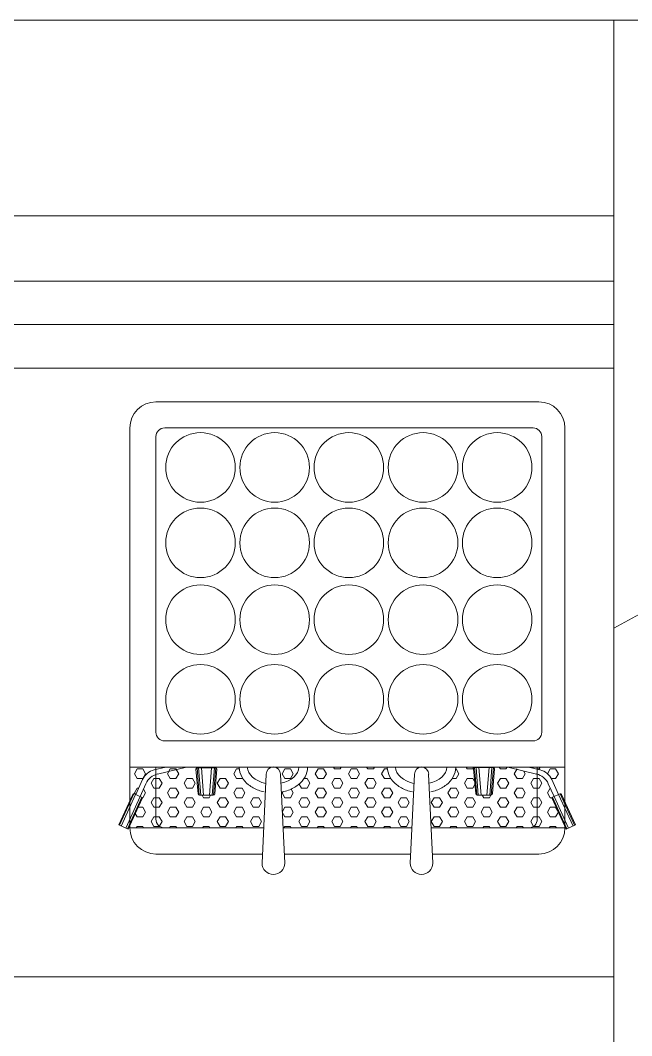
# Model space of a CAD drawing. Header units: millimetres. Extents: x 744843 to 745492, y 2520966 to 2521458.
# Drawn here: x 745381.577 to 745382.279, y 2521105.547 to 2521106.715 of the extents above; entities that cross this region are included whole.
import ezdxf

# ---------------------------------------------------------------- set-up
doc = ezdxf.new("R2010")
doc.units = ezdxf.units.MM
doc.linetypes.add('HIDDEN', pattern=[9.525, 6.35, -3.175])
for name, color, linetype, lineweight in [('A_Muebles_Cocina_2a.Etapa', 230, 'Continuous', 20), ('A_Muros', 30, 'Continuous', 20), ('A_Muros_Bajos', 31, 'Continuous', 20), ('A_Proyecciones', 192, 'HIDDEN', 20)]:
    doc.layers.add(name, color=color, linetype=linetype, lineweight=lineweight)
doc.linetypes.add('ZIGZAG', pattern='A,0.00254,-5.08,[131,ltypeshp.shx,S=5.08,R=0,X=-5.08,Y=0],-10.16,[131,ltypeshp.shx,S=5.08,R=180,X=5.08,Y=0],-5.08', length=20.32254)

# ---------------------------------------------------------------- blocks, each defined once
blk = doc.blocks.new('Cocina_Cafeteria')
at = {"layer": 'A_Muebles_Cocina_2a.Etapa', "color": 8}
for p, q in [((0, 0.8), (0, 0)), ((1.4284, 0.8), (0, 0.8)), ((1.4284, 0.75), (0, 0.75)), ((1.4284, 0.75), (0, 0.75)), ((1.4284, 0), (0, 0)), ((1.4284, 0), (0, 0))]:
    blk.add_line(p, q, dxfattribs=at)
at = {"layer": 'A_Muebles_Cocina_2a.Etapa'}
for p, q in [((0.086, 0.6611), (0.526, 0.6611)), ((0.086, 0.6611), (0.526, 0.6611)), ((0.056, 0.6311), (0.056, 0.1711)), ((0.056, 0.6311), (0.056, 0.1711)), ((0.0927, 0.6311), (0.516, 0.6311)), ((0.0927, 0.6311), (0.516, 0.6311)), ((0.556, 0.6311), (0.556, 0.1711)), ((0.556, 0.6311), (0.556, 0.1711)), ((0.0827, 0.6211), (0.0827, 0.2811)), ((0.0827, 0.6211), (0.0827, 0.2811)), ((0.526, 0.6211), (0.526, 0.2811)), ((0.526, 0.6211), (0.526, 0.2811)), ((0.0927, 0.2711), (0.516, 0.2711)), ((0.0927, 0.2711), (0.516, 0.2711)), ((0.056, 0.2411), (0.556, 0.2411)), ((0.056, 0.2411), (0.556, 0.2411)), ((0.0635, 0.2334), (0.0667, 0.2389)), ((0.0635, 0.2334), (0.0667, 0.2389)), ((0.0667, 0.2389), (0.073, 0.2389)), ((0.0667, 0.2389), (0.073, 0.2389)), ((0.0762, 0.2334), (0.073, 0.2389)), ((0.0762, 0.2334), (0.073, 0.2389)), ((0.0857, 0.2389), (0.0844, 0.2411)), ((0.0857, 0.2389), (0.0844, 0.2411)), ((0.0981, 0.2411), (0.0847, 0.2379)), ((0.0981, 0.2411), (0.0847, 0.2379)), ((0.0857, 0.2389), (0.0889, 0.2389)), ((0.0857, 0.2389), (0.0889, 0.2389)), ((0.0878, 0.2411), (0.0878, 0.1811)), ((0.0878, 0.2411), (0.0878, 0.1811)), ((0.1217, 0.2411), (0.0886, 0.2331)), ((0.1217, 0.2411), (0.0886, 0.2331)), ((0.0926, 0.2398), (0.0934, 0.2411)), ((0.0926, 0.2398), (0.0934, 0.2411)), ((0.1016, 0.2334), (0.1035, 0.2367)), ((0.1016, 0.2334), (0.1035, 0.2367)), ((0.1143, 0.2334), (0.1111, 0.2389)), ((0.1143, 0.2334), (0.1111, 0.2389)), ((0.1238, 0.2389), (0.1225, 0.2411)), ((0.1238, 0.2389), (0.1225, 0.2411)), ((0.1238, 0.2389), (0.1302, 0.2389)), ((0.1238, 0.2389), (0.1302, 0.2389)), ((0.1302, 0.2389), (0.1315, 0.2411)), ((0.1302, 0.2389), (0.1315, 0.2411)), ((0.1369, 0.2389), (0.1394, 0.2106)), ((0.1369, 0.2389), (0.1394, 0.2106)), ((0.1407, 0.209), (0.1382, 0.2405)), ((0.1407, 0.209), (0.1382, 0.2405)), ((0.1386, 0.2406), (0.1594, 0.2406)), ((0.1386, 0.2406), (0.1594, 0.2406)), ((0.1425, 0.2089), (0.14, 0.2406)), ((0.1425, 0.2089), (0.14, 0.2406)), ((0.1457, 0.2089), (0.1432, 0.2406)), ((0.1457, 0.2089), (0.1432, 0.2406)), ((0.1524, 0.2089), (0.1549, 0.2406)), ((0.1524, 0.2089), (0.1549, 0.2406)), ((0.1556, 0.2089), (0.1581, 0.2406)), ((0.1556, 0.2089), (0.1581, 0.2406)), ((0.1573, 0.2089), (0.1598, 0.2405)), ((0.1573, 0.2089), (0.1598, 0.2405)), ((0.1586, 0.2106), (0.1611, 0.2389)), ((0.1586, 0.2106), (0.1611, 0.2389)), ((0.1619, 0.2389), (0.1606, 0.2411)), ((0.1619, 0.2389), (0.1606, 0.2411)), ((0.1619, 0.2389), (0.1683, 0.2389)), ((0.1619, 0.2389), (0.1683, 0.2389)), ((0.1683, 0.2389), (0.1696, 0.2411)), ((0.1683, 0.2389), (0.1696, 0.2411)), ((0.1778, 0.2334), (0.181, 0.2389)), ((0.1778, 0.2334), (0.181, 0.2389)), ((0.181, 0.2389), (0.1816, 0.2389)), ((0.181, 0.2389), (0.1816, 0.2389)), ((0.2601, 0.2389), (0.2635, 0.2389)), ((0.2601, 0.2389), (0.2635, 0.2389)), ((0.2667, 0.2334), (0.2635, 0.2389)), ((0.2667, 0.2334), (0.2635, 0.2389)), ((0.2762, 0.2389), (0.2749, 0.2411)), ((0.2762, 0.2389), (0.2749, 0.2411)), ((0.2762, 0.2389), (0.2826, 0.2389)), ((0.2762, 0.2389), (0.2826, 0.2389)), ((0.2826, 0.2389), (0.2839, 0.2411)), ((0.2826, 0.2389), (0.2839, 0.2411)), ((0.2921, 0.2334), (0.2953, 0.2389)), ((0.2921, 0.2334), (0.2953, 0.2389)), ((0.2953, 0.2389), (0.3016, 0.2389)), ((0.2953, 0.2389), (0.3016, 0.2389)), ((0.3048, 0.2334), (0.3016, 0.2389)), ((0.3048, 0.2334), (0.3016, 0.2389)), ((0.3143, 0.2389), (0.313, 0.2411)), ((0.3143, 0.2389), (0.313, 0.2411)), ((0.3143, 0.2389), (0.3207, 0.2389)), ((0.3143, 0.2389), (0.3207, 0.2389)), ((0.3207, 0.2389), (0.322, 0.2411)), ((0.3207, 0.2389), (0.322, 0.2411)), ((0.3302, 0.2334), (0.3334, 0.2389)), ((0.3302, 0.2334), (0.3334, 0.2389)), ((0.3334, 0.2389), (0.3397, 0.2389)), ((0.3334, 0.2389), (0.3397, 0.2389)), ((0.3429, 0.2334), (0.3397, 0.2389)), ((0.3429, 0.2334), (0.3397, 0.2389)), ((0.3683, 0.2334), (0.3715, 0.2389)), ((0.3683, 0.2334), (0.3715, 0.2389)), ((0.3715, 0.2389), (0.3778, 0.2389)), ((0.3715, 0.2389), (0.3778, 0.2389)), ((0.381, 0.2334), (0.3778, 0.2389)), ((0.381, 0.2334), (0.3778, 0.2389)), ((0.4303, 0.2389), (0.4333, 0.2389)), ((0.4303, 0.2389), (0.4333, 0.2389)), ((0.4364, 0.2334), (0.4333, 0.2389)), ((0.4364, 0.2334), (0.4333, 0.2389)), ((0.4559, 0.2385), (0.4584, 0.2103)), ((0.4559, 0.2385), (0.4584, 0.2103)), ((0.4597, 0.2086), (0.4572, 0.2402)), ((0.4597, 0.2086), (0.4572, 0.2402)), ((0.4576, 0.2402), (0.4784, 0.2402)), ((0.4576, 0.2402), (0.4784, 0.2402)), ((0.4614, 0.2086), (0.4589, 0.2402)), ((0.4614, 0.2086), (0.4589, 0.2402)), ((0.4646, 0.2086), (0.4621, 0.2402)), ((0.4646, 0.2086), (0.4621, 0.2402)), ((0.4713, 0.2086), (0.4738, 0.2402)), ((0.4713, 0.2086), (0.4738, 0.2402)), ((0.4745, 0.2086), (0.477, 0.2402)), ((0.4745, 0.2086), (0.477, 0.2402)), ((0.4763, 0.2086), (0.4788, 0.2402)), ((0.4763, 0.2086), (0.4788, 0.2402)), ((0.4776, 0.2103), (0.4801, 0.2385)), ((0.4776, 0.2103), (0.4801, 0.2385)), ((0.4911, 0.2411), (0.5241, 0.2331)), ((0.4911, 0.2411), (0.5241, 0.2331)), ((0.4999, 0.2334), (0.5031, 0.2389)), ((0.4999, 0.2334), (0.5031, 0.2389)), ((0.5031, 0.2389), (0.5095, 0.2389)), ((0.5031, 0.2389), (0.5095, 0.2389)), ((0.5126, 0.2334), (0.5095, 0.2389)), ((0.5126, 0.2334), (0.5095, 0.2389)), ((0.5146, 0.2411), (0.5281, 0.2379)), ((0.5146, 0.2411), (0.5281, 0.2379)), ((0.526, 0.2411), (0.526, 0.1811)), ((0.526, 0.2411), (0.526, 0.1811)), ((0.538, 0.2334), (0.5412, 0.2389)), ((0.538, 0.2334), (0.5412, 0.2389)), ((0.5412, 0.2389), (0.5476, 0.2389)), ((0.5412, 0.2389), (0.5476, 0.2389)), ((0.5507, 0.2334), (0.5476, 0.2389)), ((0.5507, 0.2334), (0.5476, 0.2389)), ((0.0634, 0.2096), (0.0712, 0.2267)), ((0.0634, 0.2096), (0.0712, 0.2267)), ((0.0667, 0.2279), (0.0635, 0.2334)), ((0.0667, 0.2279), (0.0635, 0.2334)), ((0.0667, 0.2279), (0.0718, 0.2279)), ((0.0667, 0.2279), (0.0718, 0.2279)), ((0.0685, 0.2073), (0.0752, 0.222)), ((0.0685, 0.2073), (0.0752, 0.222)), ((0.0826, 0.2224), (0.0857, 0.2279)), ((0.0826, 0.2224), (0.0857, 0.2279)), ((0.0857, 0.2169), (0.0826, 0.2224)), ((0.0857, 0.2169), (0.0826, 0.2224)), ((0.0857, 0.2279), (0.0921, 0.2279)), ((0.0857, 0.2279), (0.0921, 0.2279)), ((0.0953, 0.2224), (0.0921, 0.2279)), ((0.0953, 0.2224), (0.0921, 0.2279)), ((0.0921, 0.2169), (0.0953, 0.2224)), ((0.0921, 0.2169), (0.0953, 0.2224)), ((0.1048, 0.2279), (0.1016, 0.2334)), ((0.1048, 0.2279), (0.1016, 0.2334)), ((0.1048, 0.2279), (0.1111, 0.2279)), ((0.1048, 0.2279), (0.1111, 0.2279)), ((0.1111, 0.2279), (0.1143, 0.2334)), ((0.1111, 0.2279), (0.1143, 0.2334)), ((0.1207, 0.2224), (0.1238, 0.2279)), ((0.1207, 0.2224), (0.1238, 0.2279)), ((0.1238, 0.2169), (0.1207, 0.2224)), ((0.1238, 0.2169), (0.1207, 0.2224)), ((0.1238, 0.2279), (0.1302, 0.2279)), ((0.1238, 0.2279), (0.1302, 0.2279)), ((0.1334, 0.2224), (0.1302, 0.2279)), ((0.1334, 0.2224), (0.1302, 0.2279)), ((0.1302, 0.2169), (0.1334, 0.2224)), ((0.1302, 0.2169), (0.1334, 0.2224)), ((0.1588, 0.2224), (0.1619, 0.2279)), ((0.1588, 0.2224), (0.1619, 0.2279)), ((0.1619, 0.2169), (0.1588, 0.2224)), ((0.1619, 0.2169), (0.1588, 0.2224)), ((0.1619, 0.2279), (0.1683, 0.2279)), ((0.1619, 0.2279), (0.1683, 0.2279)), ((0.1715, 0.2224), (0.1683, 0.2279)), ((0.1715, 0.2224), (0.1683, 0.2279)), ((0.1683, 0.2169), (0.1715, 0.2224)), ((0.1683, 0.2169), (0.1715, 0.2224)), ((0.181, 0.2279), (0.1778, 0.2334)), ((0.181, 0.2279), (0.1778, 0.2334)), ((0.181, 0.2279), (0.1857, 0.2279)), ((0.181, 0.2279), (0.1857, 0.2279)), ((0.2127, 0.233), (0.2079, 0.1307)), ((0.2127, 0.233), (0.2079, 0.1307)), ((0.229, 0.233), (0.2338, 0.1307)), ((0.229, 0.233), (0.2338, 0.1307)), ((0.2572, 0.2279), (0.2566, 0.2289)), ((0.2572, 0.2279), (0.2566, 0.2289)), ((0.2572, 0.2279), (0.2635, 0.2279)), ((0.2572, 0.2279), (0.2635, 0.2279)), ((0.2635, 0.2279), (0.2667, 0.2334)), ((0.2635, 0.2279), (0.2667, 0.2334)), ((0.2731, 0.2224), (0.2762, 0.2279)), ((0.2731, 0.2224), (0.2762, 0.2279)), ((0.2762, 0.2169), (0.2731, 0.2224)), ((0.2762, 0.2169), (0.2731, 0.2224)), ((0.2762, 0.2279), (0.2826, 0.2279)), ((0.2762, 0.2279), (0.2826, 0.2279)), ((0.2858, 0.2224), (0.2826, 0.2279)), ((0.2858, 0.2224), (0.2826, 0.2279)), ((0.2826, 0.2169), (0.2858, 0.2224)), ((0.2826, 0.2169), (0.2858, 0.2224)), ((0.2953, 0.2279), (0.2921, 0.2334)), ((0.2953, 0.2279), (0.2921, 0.2334)), ((0.2953, 0.2279), (0.3016, 0.2279)), ((0.2953, 0.2279), (0.3016, 0.2279)), ((0.3016, 0.2279), (0.3048, 0.2334)), ((0.3016, 0.2279), (0.3048, 0.2334)), ((0.3112, 0.2224), (0.3143, 0.2279)), ((0.3112, 0.2224), (0.3143, 0.2279)), ((0.3143, 0.2169), (0.3112, 0.2224)), ((0.3143, 0.2169), (0.3112, 0.2224)), ((0.3143, 0.2279), (0.3207, 0.2279)), ((0.3143, 0.2279), (0.3207, 0.2279)), ((0.3239, 0.2224), (0.3207, 0.2279)), ((0.3239, 0.2224), (0.3207, 0.2279)), ((0.3207, 0.2169), (0.3239, 0.2224)), ((0.3207, 0.2169), (0.3239, 0.2224)), ((0.3334, 0.2279), (0.3302, 0.2334)), ((0.3334, 0.2279), (0.3302, 0.2334)), ((0.3334, 0.2279), (0.3397, 0.2279)), ((0.3334, 0.2279), (0.3397, 0.2279)), ((0.3397, 0.2279), (0.3429, 0.2334)), ((0.3397, 0.2279), (0.3429, 0.2334)), ((0.3493, 0.2224), (0.3524, 0.2279)), ((0.3493, 0.2224), (0.3524, 0.2279)), ((0.3524, 0.2169), (0.3493, 0.2224)), ((0.3524, 0.2169), (0.3493, 0.2224)), ((0.3524, 0.2279), (0.3559, 0.2279)), ((0.3524, 0.2279), (0.3559, 0.2279)), ((0.3715, 0.2279), (0.3683, 0.2334)), ((0.3715, 0.2279), (0.3683, 0.2334)), ((0.3715, 0.2279), (0.3778, 0.2279)), ((0.3715, 0.2279), (0.3778, 0.2279)), ((0.3778, 0.2279), (0.381, 0.2334)), ((0.3778, 0.2279), (0.381, 0.2334)), ((0.3829, 0.233), (0.3781, 0.1307)), ((0.3829, 0.233), (0.3781, 0.1307)), ((0.3992, 0.233), (0.4041, 0.1307)), ((0.3992, 0.233), (0.4041, 0.1307)), ((0.4269, 0.2279), (0.4266, 0.2285)), ((0.4269, 0.2279), (0.4266, 0.2285)), ((0.4269, 0.2279), (0.4333, 0.2279)), ((0.4269, 0.2279), (0.4333, 0.2279)), ((0.4333, 0.2279), (0.4364, 0.2334)), ((0.4333, 0.2279), (0.4364, 0.2334)), ((0.4428, 0.2224), (0.446, 0.2279)), ((0.4428, 0.2224), (0.446, 0.2279)), ((0.446, 0.2169), (0.4428, 0.2224)), ((0.446, 0.2169), (0.4428, 0.2224)), ((0.446, 0.2279), (0.4523, 0.2279)), ((0.446, 0.2279), (0.4523, 0.2279)), ((0.4555, 0.2224), (0.4523, 0.2279)), ((0.4555, 0.2224), (0.4523, 0.2279)), ((0.4523, 0.2169), (0.4555, 0.2224)), ((0.4523, 0.2169), (0.4555, 0.2224)), ((0.4809, 0.2224), (0.4841, 0.2279)), ((0.4809, 0.2224), (0.4841, 0.2279)), ((0.4841, 0.2169), (0.4809, 0.2224)), ((0.4841, 0.2169), (0.4809, 0.2224)), ((0.4841, 0.2279), (0.4904, 0.2279)), ((0.4841, 0.2279), (0.4904, 0.2279)), ((0.4936, 0.2224), (0.4904, 0.2279)), ((0.4936, 0.2224), (0.4904, 0.2279)), ((0.4904, 0.2169), (0.4936, 0.2224)), ((0.4904, 0.2169), (0.4936, 0.2224)), ((0.5031, 0.2279), (0.4999, 0.2334)), ((0.5031, 0.2279), (0.4999, 0.2334)), ((0.5031, 0.2279), (0.5095, 0.2279)), ((0.5031, 0.2279), (0.5095, 0.2279)), ((0.5095, 0.2279), (0.5126, 0.2334)), ((0.5095, 0.2279), (0.5126, 0.2334)), ((0.519, 0.2224), (0.5222, 0.2279)), ((0.519, 0.2224), (0.5222, 0.2279)), ((0.5222, 0.2169), (0.519, 0.2224)), ((0.5222, 0.2169), (0.519, 0.2224)), ((0.5222, 0.2279), (0.5285, 0.2279)), ((0.5222, 0.2279), (0.5285, 0.2279)), ((0.5317, 0.2224), (0.5285, 0.2279)), ((0.5317, 0.2224), (0.5285, 0.2279)), ((0.5285, 0.2169), (0.5317, 0.2224)), ((0.5285, 0.2169), (0.5317, 0.2224)), ((0.5442, 0.2073), (0.5376, 0.222)), ((0.5442, 0.2073), (0.5376, 0.222)), ((0.5412, 0.2279), (0.538, 0.2334)), ((0.5412, 0.2279), (0.538, 0.2334)), ((0.5412, 0.2279), (0.5476, 0.2279)), ((0.5412, 0.2279), (0.5476, 0.2279)), ((0.5493, 0.2096), (0.5415, 0.2267)), ((0.5493, 0.2096), (0.5415, 0.2267)), ((0.5476, 0.2279), (0.5507, 0.2334)), ((0.5476, 0.2279), (0.5507, 0.2334)), ((0.0449, 0.1741), (0.0615, 0.2105)), ((0.0449, 0.1741), (0.0615, 0.2105)), ((0.0617, 0.2104), (0.0702, 0.2065)), ((0.0617, 0.2104), (0.0702, 0.2065)), ((0.0762, 0.2114), (0.073, 0.2169)), ((0.0762, 0.2114), (0.073, 0.2169)), ((0.073, 0.2059), (0.0762, 0.2114)), ((0.073, 0.2059), (0.0762, 0.2114)), ((0.0857, 0.2169), (0.0921, 0.2169)), ((0.0857, 0.2169), (0.0921, 0.2169)), ((0.1016, 0.2114), (0.1048, 0.2169)), ((0.1016, 0.2114), (0.1048, 0.2169)), ((0.1048, 0.2059), (0.1016, 0.2114)), ((0.1048, 0.2059), (0.1016, 0.2114)), ((0.1048, 0.2169), (0.1111, 0.2169)), ((0.1048, 0.2169), (0.1111, 0.2169)), ((0.1143, 0.2114), (0.1111, 0.2169)), ((0.1143, 0.2114), (0.1111, 0.2169)), ((0.1111, 0.2059), (0.1143, 0.2114)), ((0.1111, 0.2059), (0.1143, 0.2114)), ((0.1238, 0.2169), (0.1302, 0.2169)), ((0.1238, 0.2169), (0.1302, 0.2169)), ((0.1619, 0.2169), (0.1683, 0.2169)), ((0.1619, 0.2169), (0.1683, 0.2169)), ((0.1778, 0.2114), (0.181, 0.2169)), ((0.1778, 0.2114), (0.181, 0.2169)), ((0.181, 0.2059), (0.1778, 0.2114)), ((0.181, 0.2059), (0.1778, 0.2114)), ((0.181, 0.2169), (0.1873, 0.2169)), ((0.181, 0.2169), (0.1873, 0.2169)), ((0.1905, 0.2114), (0.1873, 0.2169)), ((0.1905, 0.2114), (0.1873, 0.2169)), ((0.1873, 0.2059), (0.1905, 0.2114)), ((0.1873, 0.2059), (0.1905, 0.2114)), ((0.254, 0.2114), (0.2572, 0.2169)), ((0.254, 0.2114), (0.2572, 0.2169)), ((0.2572, 0.2059), (0.254, 0.2114)), ((0.2572, 0.2059), (0.254, 0.2114)), ((0.2572, 0.2169), (0.2635, 0.2169)), ((0.2572, 0.2169), (0.2635, 0.2169)), ((0.2667, 0.2114), (0.2635, 0.2169)), ((0.2667, 0.2114), (0.2635, 0.2169)), ((0.2635, 0.2059), (0.2667, 0.2114)), ((0.2635, 0.2059), (0.2667, 0.2114)), ((0.2762, 0.2169), (0.2826, 0.2169)), ((0.2762, 0.2169), (0.2826, 0.2169)), ((0.2921, 0.2114), (0.2953, 0.2169)), ((0.2921, 0.2114), (0.2953, 0.2169)), ((0.2953, 0.2059), (0.2921, 0.2114)), ((0.2953, 0.2059), (0.2921, 0.2114)), ((0.2953, 0.2169), (0.3016, 0.2169)), ((0.2953, 0.2169), (0.3016, 0.2169)), ((0.3048, 0.2114), (0.3016, 0.2169)), ((0.3048, 0.2114), (0.3016, 0.2169)), ((0.3016, 0.2059), (0.3048, 0.2114)), ((0.3016, 0.2059), (0.3048, 0.2114)), ((0.3143, 0.2169), (0.3207, 0.2169)), ((0.3143, 0.2169), (0.3207, 0.2169)), ((0.3302, 0.2114), (0.3334, 0.2169)), ((0.3302, 0.2114), (0.3334, 0.2169)), ((0.3334, 0.2059), (0.3302, 0.2114)), ((0.3334, 0.2059), (0.3302, 0.2114)), ((0.3334, 0.2169), (0.3397, 0.2169)), ((0.3334, 0.2169), (0.3397, 0.2169)), ((0.3429, 0.2114), (0.3397, 0.2169)), ((0.3429, 0.2114), (0.3397, 0.2169)), ((0.3397, 0.2059), (0.3429, 0.2114)), ((0.3397, 0.2059), (0.3429, 0.2114)), ((0.3524, 0.2169), (0.3588, 0.2169)), ((0.3524, 0.2169), (0.3588, 0.2169)), ((0.3588, 0.2169), (0.3615, 0.2216)), ((0.3588, 0.2169), (0.3615, 0.2216)), ((0.3683, 0.2114), (0.3708, 0.2157)), ((0.3683, 0.2114), (0.3708, 0.2157)), ((0.3715, 0.2059), (0.3683, 0.2114)), ((0.3715, 0.2059), (0.3683, 0.2114)), ((0.3778, 0.2059), (0.381, 0.2114)), ((0.3778, 0.2059), (0.381, 0.2114)), ((0.381, 0.2114), (0.3803, 0.2125)), ((0.381, 0.2114), (0.3803, 0.2125)), ((0.4237, 0.2114), (0.4269, 0.2169)), ((0.4237, 0.2114), (0.4269, 0.2169)), ((0.4269, 0.2059), (0.4237, 0.2114)), ((0.4269, 0.2059), (0.4237, 0.2114)), ((0.4269, 0.2169), (0.4333, 0.2169)), ((0.4269, 0.2169), (0.4333, 0.2169)), ((0.4364, 0.2114), (0.4333, 0.2169)), ((0.4364, 0.2114), (0.4333, 0.2169)), ((0.4333, 0.2059), (0.4364, 0.2114)), ((0.4333, 0.2059), (0.4364, 0.2114)), ((0.446, 0.2169), (0.4523, 0.2169)), ((0.446, 0.2169), (0.4523, 0.2169)), ((0.4841, 0.2169), (0.4904, 0.2169)), ((0.4841, 0.2169), (0.4904, 0.2169)), ((0.4999, 0.2114), (0.5031, 0.2169)), ((0.4999, 0.2114), (0.5031, 0.2169)), ((0.5031, 0.2059), (0.4999, 0.2114)), ((0.5031, 0.2059), (0.4999, 0.2114)), ((0.5031, 0.2169), (0.5095, 0.2169)), ((0.5031, 0.2169), (0.5095, 0.2169)), ((0.5126, 0.2114), (0.5095, 0.2169)), ((0.5126, 0.2114), (0.5095, 0.2169)), ((0.5095, 0.2059), (0.5126, 0.2114)), ((0.5095, 0.2059), (0.5126, 0.2114)), ((0.5222, 0.2169), (0.5285, 0.2169)), ((0.5222, 0.2169), (0.5285, 0.2169)), ((0.538, 0.2114), (0.5405, 0.2156)), ((0.538, 0.2114), (0.5405, 0.2156)), ((0.5412, 0.2059), (0.538, 0.2114)), ((0.5412, 0.2059), (0.538, 0.2114)), ((0.551, 0.2104), (0.5426, 0.2065)), ((0.551, 0.2104), (0.5426, 0.2065)), ((0.546, 0.2169), (0.5476, 0.2169)), ((0.546, 0.2169), (0.5476, 0.2169)), ((0.5507, 0.2114), (0.5476, 0.2169)), ((0.5507, 0.2114), (0.5476, 0.2169)), ((0.5496, 0.2094), (0.5507, 0.2114)), ((0.5496, 0.2094), (0.5507, 0.2114)), ((0.5679, 0.1741), (0.5513, 0.2105)), ((0.5679, 0.1741), (0.5513, 0.2105)), ((0.06, 0.2097), (0.044, 0.1745)), ((0.06, 0.2097), (0.044, 0.1745)), ((0.0467, 0.1733), (0.0633, 0.2097)), ((0.0467, 0.1733), (0.0633, 0.2097)), ((0.052, 0.1708), (0.0686, 0.2072)), ((0.052, 0.1708), (0.0686, 0.2072)), ((0.0538, 0.17), (0.0704, 0.2064)), ((0.0538, 0.17), (0.0704, 0.2064)), ((0.0547, 0.1696), (0.0708, 0.2048)), ((0.0547, 0.1696), (0.0708, 0.2048)), ((0.0708, 0.2059), (0.073, 0.2059)), ((0.0708, 0.2059), (0.073, 0.2059)), ((0.0826, 0.2004), (0.0857, 0.2059)), ((0.0826, 0.2004), (0.0857, 0.2059)), ((0.0857, 0.1949), (0.0826, 0.2004)), ((0.0857, 0.1949), (0.0826, 0.2004)), ((0.0857, 0.2059), (0.0921, 0.2059)), ((0.0857, 0.2059), (0.0921, 0.2059)), ((0.0953, 0.2004), (0.0921, 0.2059)), ((0.0953, 0.2004), (0.0921, 0.2059)), ((0.0921, 0.1949), (0.0953, 0.2004)), ((0.0921, 0.1949), (0.0953, 0.2004)), ((0.1048, 0.2059), (0.1111, 0.2059)), ((0.1048, 0.2059), (0.1111, 0.2059)), ((0.1207, 0.2004), (0.1238, 0.2059)), ((0.1207, 0.2004), (0.1238, 0.2059)), ((0.1238, 0.1949), (0.1207, 0.2004)), ((0.1238, 0.1949), (0.1207, 0.2004)), ((0.1238, 0.2059), (0.1302, 0.2059)), ((0.1238, 0.2059), (0.1302, 0.2059)), ((0.1334, 0.2004), (0.1302, 0.2059)), ((0.1334, 0.2004), (0.1302, 0.2059)), ((0.1302, 0.1949), (0.1334, 0.2004)), ((0.1302, 0.1949), (0.1334, 0.2004)), ((0.1429, 0.2059), (0.1411, 0.2089)), ((0.1411, 0.2089), (0.1569, 0.2089)), ((0.1429, 0.2059), (0.1411, 0.2089)), ((0.1411, 0.2089), (0.1569, 0.2089)), ((0.1429, 0.2059), (0.1492, 0.2059)), ((0.1429, 0.2059), (0.1492, 0.2059)), ((0.1492, 0.2059), (0.151, 0.2089)), ((0.1492, 0.2059), (0.151, 0.2089)), ((0.1588, 0.2004), (0.1619, 0.2059)), ((0.1588, 0.2004), (0.1619, 0.2059)), ((0.1619, 0.1949), (0.1588, 0.2004)), ((0.1619, 0.1949), (0.1588, 0.2004)), ((0.1619, 0.2059), (0.1683, 0.2059)), ((0.1619, 0.2059), (0.1683, 0.2059)), ((0.1715, 0.2004), (0.1683, 0.2059)), ((0.1715, 0.2004), (0.1683, 0.2059)), ((0.1683, 0.1949), (0.1715, 0.2004)), ((0.1683, 0.1949), (0.1715, 0.2004)), ((0.181, 0.2059), (0.1873, 0.2059)), ((0.181, 0.2059), (0.1873, 0.2059)), ((0.1969, 0.2004), (0.2, 0.2059)), ((0.1969, 0.2004), (0.2, 0.2059)), ((0.2, 0.1949), (0.1969, 0.2004)), ((0.2, 0.1949), (0.1969, 0.2004)), ((0.2, 0.2059), (0.2064, 0.2059)), ((0.2, 0.2059), (0.2064, 0.2059)), ((0.2096, 0.2004), (0.2064, 0.2059)), ((0.2096, 0.2004), (0.2064, 0.2059)), ((0.2064, 0.1949), (0.2096, 0.2004)), ((0.2064, 0.1949), (0.2096, 0.2004)), ((0.235, 0.2004), (0.2381, 0.2059)), ((0.235, 0.2004), (0.2381, 0.2059)), ((0.2381, 0.1949), (0.235, 0.2004)), ((0.2381, 0.1949), (0.235, 0.2004)), ((0.2381, 0.2059), (0.2445, 0.2059)), ((0.2381, 0.2059), (0.2445, 0.2059)), ((0.2477, 0.2004), (0.2445, 0.2059)), ((0.2477, 0.2004), (0.2445, 0.2059)), ((0.2445, 0.1949), (0.2477, 0.2004)), ((0.2445, 0.1949), (0.2477, 0.2004)), ((0.2572, 0.2059), (0.2635, 0.2059)), ((0.2572, 0.2059), (0.2635, 0.2059)), ((0.2731, 0.2004), (0.2762, 0.2059)), ((0.2731, 0.2004), (0.2762, 0.2059)), ((0.2762, 0.1949), (0.2731, 0.2004)), ((0.2762, 0.1949), (0.2731, 0.2004)), ((0.2762, 0.2059), (0.2826, 0.2059)), ((0.2762, 0.2059), (0.2826, 0.2059)), ((0.2858, 0.2004), (0.2826, 0.2059)), ((0.2858, 0.2004), (0.2826, 0.2059)), ((0.2826, 0.1949), (0.2858, 0.2004)), ((0.2826, 0.1949), (0.2858, 0.2004)), ((0.2953, 0.2059), (0.3016, 0.2059)), ((0.2953, 0.2059), (0.3016, 0.2059)), ((0.3112, 0.2004), (0.3143, 0.2059)), ((0.3112, 0.2004), (0.3143, 0.2059)), ((0.3143, 0.1949), (0.3112, 0.2004)), ((0.3143, 0.1949), (0.3112, 0.2004)), ((0.3143, 0.2059), (0.3207, 0.2059)), ((0.3143, 0.2059), (0.3207, 0.2059)), ((0.3239, 0.2004), (0.3207, 0.2059)), ((0.3239, 0.2004), (0.3207, 0.2059)), ((0.3207, 0.1949), (0.3239, 0.2004)), ((0.3207, 0.1949), (0.3239, 0.2004)), ((0.3334, 0.2059), (0.3397, 0.2059)), ((0.3334, 0.2059), (0.3397, 0.2059)), ((0.3493, 0.2004), (0.3524, 0.2059)), ((0.3493, 0.2004), (0.3524, 0.2059)), ((0.3524, 0.1949), (0.3493, 0.2004)), ((0.3524, 0.1949), (0.3493, 0.2004)), ((0.3524, 0.2059), (0.3588, 0.2059)), ((0.3524, 0.2059), (0.3588, 0.2059)), ((0.362, 0.2004), (0.3588, 0.2059)), ((0.362, 0.2004), (0.3588, 0.2059)), ((0.3588, 0.1949), (0.362, 0.2004)), ((0.3588, 0.1949), (0.362, 0.2004)), ((0.3715, 0.2059), (0.3778, 0.2059)), ((0.3715, 0.2059), (0.3778, 0.2059)), ((0.4047, 0.2004), (0.4079, 0.2059)), ((0.4047, 0.2004), (0.4079, 0.2059)), ((0.4079, 0.1949), (0.4047, 0.2004)), ((0.4079, 0.1949), (0.4047, 0.2004)), ((0.4079, 0.2059), (0.4142, 0.2059)), ((0.4079, 0.2059), (0.4142, 0.2059)), ((0.4174, 0.2004), (0.4142, 0.2059)), ((0.4174, 0.2004), (0.4142, 0.2059)), ((0.4142, 0.1949), (0.4174, 0.2004)), ((0.4142, 0.1949), (0.4174, 0.2004)), ((0.4269, 0.2059), (0.4333, 0.2059)), ((0.4269, 0.2059), (0.4333, 0.2059)), ((0.4428, 0.2004), (0.446, 0.2059)), ((0.4428, 0.2004), (0.446, 0.2059)), ((0.446, 0.1949), (0.4428, 0.2004)), ((0.446, 0.1949), (0.4428, 0.2004)), ((0.446, 0.2059), (0.4523, 0.2059)), ((0.446, 0.2059), (0.4523, 0.2059)), ((0.4555, 0.2004), (0.4523, 0.2059)), ((0.4555, 0.2004), (0.4523, 0.2059)), ((0.4523, 0.1949), (0.4555, 0.2004)), ((0.4523, 0.1949), (0.4555, 0.2004)), ((0.4601, 0.2086), (0.4759, 0.2086)), ((0.4601, 0.2086), (0.4759, 0.2086)), ((0.465, 0.2059), (0.4635, 0.2086)), ((0.465, 0.2059), (0.4635, 0.2086)), ((0.465, 0.2059), (0.4714, 0.2059)), ((0.465, 0.2059), (0.4714, 0.2059)), ((0.4714, 0.2059), (0.4729, 0.2086)), ((0.4714, 0.2059), (0.4729, 0.2086)), ((0.4809, 0.2004), (0.4841, 0.2059)), ((0.4809, 0.2004), (0.4841, 0.2059)), ((0.4841, 0.1949), (0.4809, 0.2004)), ((0.4841, 0.1949), (0.4809, 0.2004)), ((0.4841, 0.2059), (0.4904, 0.2059)), ((0.4841, 0.2059), (0.4904, 0.2059)), ((0.4936, 0.2004), (0.4904, 0.2059)), ((0.4936, 0.2004), (0.4904, 0.2059)), ((0.4904, 0.1949), (0.4936, 0.2004)), ((0.4904, 0.1949), (0.4936, 0.2004)), ((0.5031, 0.2059), (0.5095, 0.2059)), ((0.5031, 0.2059), (0.5095, 0.2059)), ((0.519, 0.2004), (0.5222, 0.2059)), ((0.519, 0.2004), (0.5222, 0.2059)), ((0.5222, 0.1949), (0.519, 0.2004)), ((0.5222, 0.1949), (0.519, 0.2004)), ((0.5222, 0.2059), (0.5285, 0.2059)), ((0.5222, 0.2059), (0.5285, 0.2059)), ((0.5317, 0.2004), (0.5285, 0.2059)), ((0.5317, 0.2004), (0.5285, 0.2059)), ((0.5285, 0.1949), (0.5317, 0.2004)), ((0.5285, 0.1949), (0.5317, 0.2004)), ((0.5412, 0.2059), (0.542, 0.2059)), ((0.5412, 0.2059), (0.542, 0.2059)), ((0.558, 0.1696), (0.542, 0.2048)), ((0.558, 0.1696), (0.542, 0.2048)), ((0.5589, 0.17), (0.5423, 0.2064)), ((0.5589, 0.17), (0.5423, 0.2064)), ((0.5607, 0.1708), (0.5441, 0.2072)), ((0.5607, 0.1708), (0.5441, 0.2072)), ((0.5661, 0.1733), (0.5495, 0.2097)), ((0.5661, 0.1733), (0.5495, 0.2097)), ((0.5527, 0.2097), (0.5688, 0.1745)), ((0.5527, 0.2097), (0.5688, 0.1745)), ((0.0635, 0.1894), (0.0667, 0.1949)), ((0.0635, 0.1894), (0.0667, 0.1949)), ((0.0667, 0.1839), (0.0635, 0.1894)), ((0.0667, 0.1839), (0.0635, 0.1894)), ((0.0667, 0.1949), (0.073, 0.1949)), ((0.0667, 0.1949), (0.073, 0.1949)), ((0.0762, 0.1894), (0.073, 0.1949)), ((0.0762, 0.1894), (0.073, 0.1949)), ((0.073, 0.1839), (0.0762, 0.1894)), ((0.073, 0.1839), (0.0762, 0.1894)), ((0.0857, 0.1949), (0.0921, 0.1949)), ((0.0857, 0.1949), (0.0921, 0.1949)), ((0.1016, 0.1894), (0.1048, 0.1949)), ((0.1016, 0.1894), (0.1048, 0.1949)), ((0.1048, 0.1839), (0.1016, 0.1894)), ((0.1048, 0.1839), (0.1016, 0.1894)), ((0.1048, 0.1949), (0.1111, 0.1949)), ((0.1048, 0.1949), (0.1111, 0.1949)), ((0.1143, 0.1894), (0.1111, 0.1949)), ((0.1143, 0.1894), (0.1111, 0.1949)), ((0.1111, 0.1839), (0.1143, 0.1894)), ((0.1111, 0.1839), (0.1143, 0.1894)), ((0.1238, 0.1949), (0.1302, 0.1949)), ((0.1238, 0.1949), (0.1302, 0.1949)), ((0.1397, 0.1894), (0.1429, 0.1949)), ((0.1397, 0.1894), (0.1429, 0.1949)), ((0.1429, 0.1839), (0.1397, 0.1894)), ((0.1429, 0.1839), (0.1397, 0.1894)), ((0.1429, 0.1949), (0.1492, 0.1949)), ((0.1429, 0.1949), (0.1492, 0.1949)), ((0.1524, 0.1894), (0.1492, 0.1949)), ((0.1524, 0.1894), (0.1492, 0.1949)), ((0.1492, 0.1839), (0.1524, 0.1894)), ((0.1492, 0.1839), (0.1524, 0.1894)), ((0.1619, 0.1949), (0.1683, 0.1949)), ((0.1619, 0.1949), (0.1683, 0.1949)), ((0.1778, 0.1894), (0.181, 0.1949)), ((0.1778, 0.1894), (0.181, 0.1949)), ((0.181, 0.1839), (0.1778, 0.1894)), ((0.181, 0.1839), (0.1778, 0.1894)), ((0.181, 0.1949), (0.1873, 0.1949)), ((0.181, 0.1949), (0.1873, 0.1949)), ((0.1905, 0.1894), (0.1873, 0.1949)), ((0.1905, 0.1894), (0.1873, 0.1949)), ((0.1873, 0.1839), (0.1905, 0.1894)), ((0.1873, 0.1839), (0.1905, 0.1894)), ((0.2, 0.1949), (0.2064, 0.1949)), ((0.2, 0.1949), (0.2064, 0.1949)), ((0.2381, 0.1949), (0.2445, 0.1949)), ((0.2381, 0.1949), (0.2445, 0.1949)), ((0.254, 0.1894), (0.2572, 0.1949)), ((0.254, 0.1894), (0.2572, 0.1949)), ((0.2572, 0.1839), (0.254, 0.1894)), ((0.2572, 0.1839), (0.254, 0.1894)), ((0.2572, 0.1949), (0.2635, 0.1949)), ((0.2572, 0.1949), (0.2635, 0.1949)), ((0.2667, 0.1894), (0.2635, 0.1949)), ((0.2667, 0.1894), (0.2635, 0.1949)), ((0.2635, 0.1839), (0.2667, 0.1894)), ((0.2635, 0.1839), (0.2667, 0.1894)), ((0.2762, 0.1949), (0.2826, 0.1949)), ((0.2762, 0.1949), (0.2826, 0.1949)), ((0.2921, 0.1894), (0.2953, 0.1949)), ((0.2921, 0.1894), (0.2953, 0.1949)), ((0.2953, 0.1839), (0.2921, 0.1894)), ((0.2953, 0.1839), (0.2921, 0.1894)), ((0.2953, 0.1949), (0.3016, 0.1949)), ((0.2953, 0.1949), (0.3016, 0.1949)), ((0.3048, 0.1894), (0.3016, 0.1949)), ((0.3048, 0.1894), (0.3016, 0.1949)), ((0.3016, 0.1839), (0.3048, 0.1894)), ((0.3016, 0.1839), (0.3048, 0.1894)), ((0.3143, 0.1949), (0.3207, 0.1949)), ((0.3143, 0.1949), (0.3207, 0.1949)), ((0.3302, 0.1894), (0.3334, 0.1949)), ((0.3302, 0.1894), (0.3334, 0.1949)), ((0.3334, 0.1839), (0.3302, 0.1894)), ((0.3334, 0.1839), (0.3302, 0.1894)), ((0.3334, 0.1949), (0.3397, 0.1949)), ((0.3334, 0.1949), (0.3397, 0.1949)), ((0.3429, 0.1894), (0.3397, 0.1949)), ((0.3429, 0.1894), (0.3397, 0.1949)), ((0.3397, 0.1839), (0.3429, 0.1894)), ((0.3397, 0.1839), (0.3429, 0.1894)), ((0.3524, 0.1949), (0.3588, 0.1949)), ((0.3524, 0.1949), (0.3588, 0.1949)), ((0.3683, 0.1894), (0.3715, 0.1949)), ((0.3683, 0.1894), (0.3715, 0.1949)), ((0.3715, 0.1839), (0.3683, 0.1894)), ((0.3715, 0.1839), (0.3683, 0.1894)), ((0.3715, 0.1949), (0.3778, 0.1949)), ((0.3715, 0.1949), (0.3778, 0.1949)), ((0.381, 0.1894), (0.3778, 0.1949)), ((0.381, 0.1894), (0.3778, 0.1949)), ((0.3778, 0.1839), (0.381, 0.1894)), ((0.3778, 0.1839), (0.381, 0.1894)), ((0.4079, 0.1949), (0.4142, 0.1949)), ((0.4079, 0.1949), (0.4142, 0.1949)), ((0.4237, 0.1894), (0.4269, 0.1949)), ((0.4237, 0.1894), (0.4269, 0.1949)), ((0.4269, 0.1839), (0.4237, 0.1894)), ((0.4269, 0.1839), (0.4237, 0.1894)), ((0.4269, 0.1949), (0.4333, 0.1949)), ((0.4269, 0.1949), (0.4333, 0.1949)), ((0.4364, 0.1894), (0.4333, 0.1949)), ((0.4364, 0.1894), (0.4333, 0.1949)), ((0.4333, 0.1839), (0.4364, 0.1894)), ((0.4333, 0.1839), (0.4364, 0.1894)), ((0.446, 0.1949), (0.4523, 0.1949)), ((0.446, 0.1949), (0.4523, 0.1949)), ((0.4618, 0.1894), (0.465, 0.1949)), ((0.4618, 0.1894), (0.465, 0.1949)), ((0.465, 0.1839), (0.4618, 0.1894)), ((0.465, 0.1839), (0.4618, 0.1894)), ((0.465, 0.1949), (0.4714, 0.1949)), ((0.465, 0.1949), (0.4714, 0.1949)), ((0.4745, 0.1894), (0.4714, 0.1949)), ((0.4745, 0.1894), (0.4714, 0.1949)), ((0.4714, 0.1839), (0.4745, 0.1894)), ((0.4714, 0.1839), (0.4745, 0.1894)), ((0.4841, 0.1949), (0.4904, 0.1949)), ((0.4841, 0.1949), (0.4904, 0.1949)), ((0.4999, 0.1894), (0.5031, 0.1949)), ((0.4999, 0.1894), (0.5031, 0.1949)), ((0.5031, 0.1839), (0.4999, 0.1894)), ((0.5031, 0.1839), (0.4999, 0.1894)), ((0.5031, 0.1949), (0.5095, 0.1949)), ((0.5031, 0.1949), (0.5095, 0.1949)), ((0.5126, 0.1894), (0.5095, 0.1949)), ((0.5126, 0.1894), (0.5095, 0.1949)), ((0.5095, 0.1839), (0.5126, 0.1894)), ((0.5095, 0.1839), (0.5126, 0.1894)), ((0.5222, 0.1949), (0.5285, 0.1949)), ((0.5222, 0.1949), (0.5285, 0.1949)), ((0.538, 0.1894), (0.5412, 0.1949)), ((0.538, 0.1894), (0.5412, 0.1949)), ((0.5412, 0.1839), (0.538, 0.1894)), ((0.5412, 0.1839), (0.538, 0.1894)), ((0.5412, 0.1949), (0.5465, 0.1949)), ((0.5412, 0.1949), (0.5465, 0.1949)), ((0.5476, 0.1949), (0.5476, 0.1949)), ((0.5476, 0.1949), (0.5476, 0.1949)), ((0.5476, 0.1839), (0.5498, 0.1877)), ((0.5476, 0.1839), (0.5498, 0.1877)), ((0.0667, 0.1839), (0.073, 0.1839)), ((0.0667, 0.1839), (0.073, 0.1839)), ((0.0826, 0.1784), (0.0857, 0.1839)), ((0.0826, 0.1784), (0.0857, 0.1839)), ((0.0857, 0.1729), (0.0826, 0.1784)), ((0.0857, 0.1729), (0.0826, 0.1784)), ((0.0857, 0.1839), (0.0921, 0.1839)), ((0.0857, 0.1839), (0.0921, 0.1839)), ((0.0953, 0.1784), (0.0921, 0.1839)), ((0.0953, 0.1784), (0.0921, 0.1839)), ((0.0921, 0.1729), (0.0953, 0.1784)), ((0.0921, 0.1729), (0.0953, 0.1784)), ((0.1048, 0.1839), (0.1111, 0.1839)), ((0.1048, 0.1839), (0.1111, 0.1839)), ((0.1207, 0.1784), (0.1238, 0.1839)), ((0.1207, 0.1784), (0.1238, 0.1839)), ((0.1238, 0.1729), (0.1207, 0.1784)), ((0.1238, 0.1729), (0.1207, 0.1784)), ((0.1238, 0.1839), (0.1302, 0.1839)), ((0.1238, 0.1839), (0.1302, 0.1839)), ((0.1334, 0.1784), (0.1302, 0.1839)), ((0.1334, 0.1784), (0.1302, 0.1839)), ((0.1302, 0.1729), (0.1334, 0.1784)), ((0.1302, 0.1729), (0.1334, 0.1784)), ((0.1429, 0.1839), (0.1492, 0.1839)), ((0.1429, 0.1839), (0.1492, 0.1839)), ((0.1588, 0.1784), (0.1619, 0.1839)), ((0.1588, 0.1784), (0.1619, 0.1839)), ((0.1619, 0.1729), (0.1588, 0.1784)), ((0.1619, 0.1729), (0.1588, 0.1784)), ((0.1619, 0.1839), (0.1683, 0.1839)), ((0.1619, 0.1839), (0.1683, 0.1839)), ((0.1715, 0.1784), (0.1683, 0.1839)), ((0.1715, 0.1784), (0.1683, 0.1839)), ((0.1683, 0.1729), (0.1715, 0.1784)), ((0.1683, 0.1729), (0.1715, 0.1784)), ((0.181, 0.1839), (0.1873, 0.1839)), ((0.181, 0.1839), (0.1873, 0.1839)), ((0.1969, 0.1784), (0.2, 0.1839)), ((0.1969, 0.1784), (0.2, 0.1839)), ((0.2, 0.1729), (0.1969, 0.1784)), ((0.2, 0.1729), (0.1969, 0.1784)), ((0.2, 0.1839), (0.2064, 0.1839)), ((0.2, 0.1839), (0.2064, 0.1839)), ((0.2096, 0.1784), (0.2064, 0.1839)), ((0.2096, 0.1784), (0.2064, 0.1839)), ((0.2064, 0.1729), (0.2096, 0.1784)), ((0.2064, 0.1729), (0.2096, 0.1784)), ((0.235, 0.1784), (0.2381, 0.1839)), ((0.235, 0.1784), (0.2381, 0.1839)), ((0.2381, 0.1729), (0.235, 0.1784)), ((0.2381, 0.1729), (0.235, 0.1784)), ((0.2381, 0.1839), (0.2445, 0.1839)), ((0.2381, 0.1839), (0.2445, 0.1839)), ((0.2477, 0.1784), (0.2445, 0.1839)), ((0.2477, 0.1784), (0.2445, 0.1839)), ((0.2445, 0.1729), (0.2477, 0.1784)), ((0.2445, 0.1729), (0.2477, 0.1784)), ((0.2572, 0.1839), (0.2635, 0.1839)), ((0.2572, 0.1839), (0.2635, 0.1839)), ((0.2731, 0.1784), (0.2762, 0.1839)), ((0.2731, 0.1784), (0.2762, 0.1839)), ((0.2762, 0.1729), (0.2731, 0.1784)), ((0.2762, 0.1729), (0.2731, 0.1784)), ((0.2762, 0.1839), (0.2826, 0.1839)), ((0.2762, 0.1839), (0.2826, 0.1839)), ((0.2858, 0.1784), (0.2826, 0.1839)), ((0.2858, 0.1784), (0.2826, 0.1839)), ((0.2826, 0.1729), (0.2858, 0.1784)), ((0.2826, 0.1729), (0.2858, 0.1784)), ((0.2953, 0.1839), (0.3016, 0.1839)), ((0.2953, 0.1839), (0.3016, 0.1839)), ((0.3112, 0.1784), (0.3143, 0.1839)), ((0.3112, 0.1784), (0.3143, 0.1839)), ((0.3143, 0.1729), (0.3112, 0.1784)), ((0.3143, 0.1729), (0.3112, 0.1784)), ((0.3143, 0.1839), (0.3207, 0.1839)), ((0.3143, 0.1839), (0.3207, 0.1839)), ((0.3239, 0.1784), (0.3207, 0.1839)), ((0.3239, 0.1784), (0.3207, 0.1839)), ((0.3207, 0.1729), (0.3239, 0.1784)), ((0.3207, 0.1729), (0.3239, 0.1784)), ((0.3334, 0.1839), (0.3397, 0.1839)), ((0.3334, 0.1839), (0.3397, 0.1839)), ((0.3493, 0.1784), (0.3524, 0.1839)), ((0.3493, 0.1784), (0.3524, 0.1839)), ((0.3524, 0.1729), (0.3493, 0.1784)), ((0.3524, 0.1729), (0.3493, 0.1784)), ((0.3524, 0.1839), (0.3588, 0.1839)), ((0.3524, 0.1839), (0.3588, 0.1839)), ((0.362, 0.1784), (0.3588, 0.1839)), ((0.362, 0.1784), (0.3588, 0.1839)), ((0.3588, 0.1729), (0.362, 0.1784)), ((0.3588, 0.1729), (0.362, 0.1784)), ((0.3715, 0.1839), (0.3778, 0.1839)), ((0.3715, 0.1839), (0.3778, 0.1839)), ((0.4047, 0.1784), (0.4079, 0.1839)), ((0.4047, 0.1784), (0.4079, 0.1839)), ((0.4079, 0.1729), (0.4047, 0.1784)), ((0.4079, 0.1729), (0.4047, 0.1784)), ((0.4079, 0.1839), (0.4142, 0.1839)), ((0.4079, 0.1839), (0.4142, 0.1839)), ((0.4174, 0.1784), (0.4142, 0.1839)), ((0.4174, 0.1784), (0.4142, 0.1839)), ((0.4142, 0.1729), (0.4174, 0.1784)), ((0.4142, 0.1729), (0.4174, 0.1784)), ((0.4269, 0.1839), (0.4333, 0.1839)), ((0.4269, 0.1839), (0.4333, 0.1839)), ((0.4428, 0.1784), (0.446, 0.1839)), ((0.4428, 0.1784), (0.446, 0.1839)), ((0.446, 0.1729), (0.4428, 0.1784)), ((0.446, 0.1729), (0.4428, 0.1784)), ((0.446, 0.1839), (0.4523, 0.1839)), ((0.446, 0.1839), (0.4523, 0.1839)), ((0.4555, 0.1784), (0.4523, 0.1839)), ((0.4555, 0.1784), (0.4523, 0.1839)), ((0.4523, 0.1729), (0.4555, 0.1784)), ((0.4523, 0.1729), (0.4555, 0.1784)), ((0.465, 0.1839), (0.4714, 0.1839)), ((0.465, 0.1839), (0.4714, 0.1839)), ((0.4809, 0.1784), (0.4841, 0.1839)), ((0.4809, 0.1784), (0.4841, 0.1839)), ((0.4841, 0.1729), (0.4809, 0.1784)), ((0.4841, 0.1729), (0.4809, 0.1784)), ((0.4841, 0.1839), (0.4904, 0.1839)), ((0.4841, 0.1839), (0.4904, 0.1839)), ((0.4936, 0.1784), (0.4904, 0.1839)), ((0.4936, 0.1784), (0.4904, 0.1839)), ((0.4904, 0.1729), (0.4936, 0.1784)), ((0.4904, 0.1729), (0.4936, 0.1784)), ((0.5031, 0.1839), (0.5095, 0.1839)), ((0.5031, 0.1839), (0.5095, 0.1839)), ((0.519, 0.1784), (0.5222, 0.1839)), ((0.519, 0.1784), (0.5222, 0.1839)), ((0.5222, 0.1729), (0.519, 0.1784)), ((0.5222, 0.1729), (0.519, 0.1784)), ((0.5222, 0.1839), (0.5285, 0.1839)), ((0.5222, 0.1839), (0.5285, 0.1839)), ((0.5317, 0.1784), (0.5285, 0.1839)), ((0.5317, 0.1784), (0.5285, 0.1839)), ((0.5285, 0.1729), (0.5317, 0.1784)), ((0.5285, 0.1729), (0.5317, 0.1784)), ((0.5412, 0.1839), (0.5476, 0.1839)), ((0.5412, 0.1839), (0.5476, 0.1839)), ((0.044, 0.1745), (0.0547, 0.1696)), ((0.044, 0.1745), (0.0547, 0.1696)), ((0.056, 0.1711), (0.2098, 0.1711)), ((0.056, 0.1711), (0.2098, 0.1711)), ((0.0657, 0.1711), (0.0667, 0.1729)), ((0.0657, 0.1711), (0.0667, 0.1729)), ((0.0667, 0.1729), (0.073, 0.1729)), ((0.0667, 0.1729), (0.073, 0.1729)), ((0.0741, 0.1711), (0.073, 0.1729)), ((0.0741, 0.1711), (0.073, 0.1729)), ((0.0857, 0.1729), (0.0921, 0.1729)), ((0.0857, 0.1729), (0.0921, 0.1729)), ((0.1038, 0.1711), (0.1048, 0.1729)), ((0.1038, 0.1711), (0.1048, 0.1729)), ((0.1048, 0.1729), (0.1111, 0.1729)), ((0.1048, 0.1729), (0.1111, 0.1729)), ((0.1122, 0.1711), (0.1111, 0.1729)), ((0.1122, 0.1711), (0.1111, 0.1729)), ((0.1238, 0.1729), (0.1302, 0.1729)), ((0.1238, 0.1729), (0.1302, 0.1729)), ((0.1419, 0.1711), (0.1429, 0.1729)), ((0.1419, 0.1711), (0.1429, 0.1729)), ((0.1429, 0.1729), (0.1492, 0.1729)), ((0.1429, 0.1729), (0.1492, 0.1729)), ((0.1503, 0.1711), (0.1492, 0.1729)), ((0.1503, 0.1711), (0.1492, 0.1729)), ((0.1619, 0.1729), (0.1683, 0.1729)), ((0.1619, 0.1729), (0.1683, 0.1729)), ((0.18, 0.1711), (0.181, 0.1729)), ((0.18, 0.1711), (0.181, 0.1729)), ((0.181, 0.1729), (0.1873, 0.1729)), ((0.181, 0.1729), (0.1873, 0.1729)), ((0.1884, 0.1711), (0.1873, 0.1729)), ((0.1884, 0.1711), (0.1873, 0.1729)), ((0.2, 0.1729), (0.2064, 0.1729)), ((0.2, 0.1729), (0.2064, 0.1729)), ((0.2319, 0.1711), (0.38, 0.1711)), ((0.2319, 0.1711), (0.38, 0.1711)), ((0.2381, 0.1729), (0.2445, 0.1729)), ((0.2381, 0.1729), (0.2445, 0.1729)), ((0.2562, 0.1711), (0.2572, 0.1729)), ((0.2562, 0.1711), (0.2572, 0.1729)), ((0.2572, 0.1729), (0.2635, 0.1729)), ((0.2572, 0.1729), (0.2635, 0.1729)), ((0.2646, 0.1711), (0.2635, 0.1729)), ((0.2646, 0.1711), (0.2635, 0.1729)), ((0.2762, 0.1729), (0.2826, 0.1729)), ((0.2762, 0.1729), (0.2826, 0.1729)), ((0.2943, 0.1711), (0.2953, 0.1729)), ((0.2943, 0.1711), (0.2953, 0.1729)), ((0.2953, 0.1729), (0.3016, 0.1729)), ((0.2953, 0.1729), (0.3016, 0.1729)), ((0.3026, 0.1711), (0.3016, 0.1729)), ((0.3026, 0.1711), (0.3016, 0.1729)), ((0.3143, 0.1729), (0.3207, 0.1729)), ((0.3143, 0.1729), (0.3207, 0.1729)), ((0.3324, 0.1711), (0.3334, 0.1729)), ((0.3324, 0.1711), (0.3334, 0.1729)), ((0.3334, 0.1729), (0.3397, 0.1729)), ((0.3334, 0.1729), (0.3397, 0.1729)), ((0.3408, 0.1711), (0.3397, 0.1729)), ((0.3408, 0.1711), (0.3397, 0.1729)), ((0.3524, 0.1729), (0.3588, 0.1729)), ((0.3524, 0.1729), (0.3588, 0.1729)), ((0.3705, 0.1711), (0.3715, 0.1729)), ((0.3705, 0.1711), (0.3715, 0.1729)), ((0.3715, 0.1729), (0.3778, 0.1729)), ((0.3715, 0.1729), (0.3778, 0.1729)), ((0.3789, 0.1711), (0.3778, 0.1729)), ((0.3789, 0.1711), (0.3778, 0.1729)), ((0.4022, 0.1711), (0.556, 0.1711)), ((0.4022, 0.1711), (0.556, 0.1711)), ((0.4079, 0.1729), (0.4142, 0.1729)), ((0.4079, 0.1729), (0.4142, 0.1729)), ((0.4259, 0.1712), (0.4269, 0.1729)), ((0.4259, 0.1712), (0.4269, 0.1729)), ((0.4269, 0.1729), (0.4333, 0.1729)), ((0.4269, 0.1729), (0.4333, 0.1729)), ((0.4343, 0.1712), (0.4333, 0.1729)), ((0.4343, 0.1712), (0.4333, 0.1729)), ((0.446, 0.1729), (0.4523, 0.1729)), ((0.446, 0.1729), (0.4523, 0.1729)), ((0.464, 0.1712), (0.465, 0.1729)), ((0.464, 0.1712), (0.465, 0.1729)), ((0.465, 0.1729), (0.4714, 0.1729)), ((0.465, 0.1729), (0.4714, 0.1729)), ((0.4724, 0.1712), (0.4714, 0.1729)), ((0.4724, 0.1712), (0.4714, 0.1729)), ((0.4841, 0.1729), (0.4904, 0.1729)), ((0.4841, 0.1729), (0.4904, 0.1729)), ((0.5021, 0.1712), (0.5031, 0.1729)), ((0.5021, 0.1712), (0.5031, 0.1729)), ((0.5031, 0.1729), (0.5095, 0.1729)), ((0.5031, 0.1729), (0.5095, 0.1729)), ((0.5105, 0.1712), (0.5095, 0.1729)), ((0.5105, 0.1712), (0.5095, 0.1729)), ((0.5222, 0.1729), (0.5285, 0.1729)), ((0.5222, 0.1729), (0.5285, 0.1729)), ((0.5402, 0.1712), (0.5412, 0.1729)), ((0.5402, 0.1712), (0.5412, 0.1729)), ((0.5412, 0.1729), (0.5476, 0.1729)), ((0.5412, 0.1729), (0.5476, 0.1729)), ((0.5486, 0.1712), (0.5476, 0.1729)), ((0.5486, 0.1712), (0.5476, 0.1729)), ((0.5688, 0.1745), (0.558, 0.1696)), ((0.5688, 0.1745), (0.558, 0.1696)), ((0.086, 0.1411), (0.2083, 0.1411)), ((0.086, 0.1411), (0.2083, 0.1411)), ((0.2333, 0.1411), (0.3786, 0.1411)), ((0.2333, 0.1411), (0.3786, 0.1411)), ((0.4036, 0.1411), (0.526, 0.1411)), ((0.4036, 0.1411), (0.526, 0.1411))]:
    blk.add_line(p, q, dxfattribs=at)
for points in [[(0.1815, 0.2409, 0.11825), (0.1845, 0.2299, 0.100131), (0.1923, 0.2207, 0.082142), (0.2036, 0.2144, 0.036752), (0.2103, 0.2125)], [(0.1815, 0.2409, 0.11825), (0.1845, 0.2299, 0.100131), (0.1923, 0.2207, 0.082142), (0.2036, 0.2144, 0.036752), (0.2103, 0.2125)], [(0.2602, 0.2409, -0.11825), (0.2572, 0.2299, -0.100131), (0.2494, 0.2207, -0.082142), (0.2381, 0.2144, -0.036752), (0.2314, 0.2125)], [(0.2602, 0.2409, -0.11825), (0.2572, 0.2299, -0.100131), (0.2494, 0.2207, -0.082142), (0.2381, 0.2144, -0.036752), (0.2314, 0.2125)], [(0.3517, 0.2409, 0.11825), (0.3547, 0.2299, 0.100131), (0.3625, 0.2207, 0.082142), (0.3738, 0.2144, 0.036752), (0.3806, 0.2125)], [(0.3517, 0.2409, 0.11825), (0.3547, 0.2299, 0.100131), (0.3625, 0.2207, 0.082142), (0.3738, 0.2144, 0.036752), (0.3806, 0.2125)], [(0.4304, 0.2409, -0.11825), (0.4274, 0.2299, -0.100131), (0.4196, 0.2207, -0.082142), (0.4083, 0.2144, -0.036752), (0.4016, 0.2125)], [(0.4304, 0.2409, -0.11825), (0.4274, 0.2299, -0.100131), (0.4196, 0.2207, -0.082142), (0.4083, 0.2144, -0.036752), (0.4016, 0.2125)]]:
    blk.add_lwpolyline(points, format="xyb", dxfattribs=at)
for centre in [(0.1339, 0.5857), (0.1339, 0.5857), (0.2191, 0.5857), (0.2191, 0.5857), (0.3044, 0.5857), (0.3044, 0.5857), (0.3896, 0.5857), (0.3896, 0.5857), (0.4748, 0.5857), (0.4748, 0.5857), (0.1339, 0.499), (0.1339, 0.499), (0.2191, 0.499), (0.2191, 0.499), (0.3044, 0.499), (0.3044, 0.499), (0.3896, 0.499), (0.3896, 0.499), (0.4748, 0.499), (0.4748, 0.499), (0.1339, 0.4106), (0.1339, 0.4106), (0.2191, 0.4106), (0.2191, 0.4106), (0.3044, 0.4106), (0.3044, 0.4106), (0.3896, 0.4106), (0.3896, 0.4106), (0.4748, 0.4106), (0.4748, 0.4106), (0.1339, 0.319), (0.1339, 0.319), (0.2191, 0.319), (0.2191, 0.319), (0.3044, 0.319), (0.3044, 0.319), (0.3896, 0.319), (0.3896, 0.319), (0.4748, 0.319), (0.4748, 0.319)]:
    blk.add_circle(centre, 0.04, dxfattribs=at)
for centre, radius, start, end in [((0.086, 0.6311), 0.03, 90, 180), ((0.086, 0.6311), 0.03, 90, 180), ((0.526, 0.6311), 0.03, 0, 90), ((0.526, 0.6311), 0.03, 0, 90), ((0.0927, 0.6211), 0.01, 90, 180), ((0.0927, 0.6211), 0.01, 90, 180), ((0.516, 0.6211), 0.01, 0, 90), ((0.516, 0.6211), 0.01, 0, 90), ((0.0927, 0.2811), 0.01, 180, 270), ((0.0927, 0.2811), 0.01, 180, 270), ((0.516, 0.2811), 0.01, 270, 0), ((0.516, 0.2811), 0.01, 270, 0), ((0.0894, 0.2184), 0.02, 103.7101, 155.4851), ((0.0894, 0.2184), 0.02, 103.7101, 155.4851), ((0.1386, 0.2389), 0.0017, 90, 180), ((0.1386, 0.2389), 0.0017, 90, 180), ((0.1594, 0.2389), 0.0017, 0, 90), ((0.1594, 0.2389), 0.0017, 0, 90), ((0.2208, 0.233), 0.00818, 0, 180), ((0.2208, 0.233), 0.00818, 0, 180), ((0.3911, 0.233), 0.00818, 0, 180), ((0.3911, 0.233), 0.00818, 0, 180), ((0.4576, 0.2385), 0.0017, 90, 180), ((0.4576, 0.2385), 0.0017, 90, 180), ((0.4784, 0.2385), 0.0017, 0, 90), ((0.4784, 0.2385), 0.0017, 0, 90), ((0.5233, 0.2184), 0.02, 24.5149, 76.2899), ((0.5233, 0.2184), 0.02, 24.5149, 76.2899), ((0.0934, 0.2137), 0.02, 103.7101, 155.4851), ((0.0934, 0.2137), 0.02, 103.7101, 155.4851), ((0.5194, 0.2137), 0.02, 24.5149, 76.2899), ((0.5194, 0.2137), 0.02, 24.5149, 76.2899), ((0.0612, 0.2092), 0.00128, 65.4851, 155.4851), ((0.0612, 0.2092), 0.00128, 65.4851, 155.4851), ((0.1411, 0.2106), 0.0017, 180, 270), ((0.1411, 0.2106), 0.0017, 180, 270), ((0.1569, 0.2106), 0.0017, 270, 0), ((0.1569, 0.2106), 0.0017, 270, 0), ((0.4601, 0.2103), 0.0017, 180, 270), ((0.4601, 0.2103), 0.0017, 180, 270), ((0.4759, 0.2103), 0.0017, 270, 0), ((0.4759, 0.2103), 0.0017, 270, 0), ((0.5515, 0.2092), 0.00128, 24.4851, 114.4851), ((0.5515, 0.2092), 0.00128, 24.4851, 114.4851), ((0.0696, 0.2054), 0.00128, 335.4851, 65.4851), ((0.0696, 0.2054), 0.00128, 335.4851, 65.4851), ((0.5431, 0.2054), 0.00128, 114.5149, 204.5149), ((0.5431, 0.2054), 0.00128, 114.5149, 204.5149), ((0.0978, 0.1811), 0.01, 180, 270), ((0.0978, 0.1811), 0.01, 180, 270), ((0.516, 0.1811), 0.01, 269.9875, 0), ((0.516, 0.1811), 0.01, 269.9875, 0), ((0.086, 0.1711), 0.03, 180, 270), ((0.086, 0.1711), 0.03, 180, 270), ((0.526, 0.1711), 0.03, 270, 0), ((0.526, 0.1711), 0.03, 270, 0), ((0.2208, 0.1307), 0.013, 180, 0), ((0.2208, 0.1307), 0.013, 180, 0), ((0.3911, 0.1307), 0.013, 180, 0), ((0.3911, 0.1307), 0.013, 180, 0)]:
    blk.add_arc(centre, radius, start, end, dxfattribs=at)
for centre, major_axis, start_param, end_param in [((0.2213, 0.2415), (-0.0296, 0), 0.018562, 1.257209), ((0.2213, 0.2415), (-0.0296, 0), 0.018562, 1.257209), ((0.2213, 0.2415), (-0.0296, 0), 1.852354, 3.12303), ((0.2213, 0.2415), (-0.0296, 0), 1.852354, 3.12303), ((0.3915, 0.2415), (0.0296, 0), 3.160155, 4.398801), ((0.3915, 0.2415), (0.0296, 0), 3.160155, 4.398801), ((0.3915, 0.2415), (0.0296, 0), -1.289239, -0.018562), ((0.3915, 0.2415), (0.0296, 0), -1.289239, -0.018562)]:
    blk.add_ellipse(centre, major_axis=major_axis, ratio=0.672727, start_param=start_param, end_param=end_param, dxfattribs=at)

msp = doc.modelspace()

# ---------------------------------------------------------------- linework, layer by layer
at = {"layer": 'A_Muros', "ltscale": 0.0065}
msp.add_lwpolyline([(745382.4087, 2521101.8347), (745382.4087, 2521103.6122), (745384.5298, 2521103.6122), (745384.5298, 2521103.7622), (745382.4087, 2521103.7622), (745382.4087, 2521106.7151), (745382.2587, 2521106.7151), (745382.2587, 2521104.0151), (745378.202, 2521104.0151), (745378.202, 2521103.8651), (745379.3587, 2521103.8651), (745379.3587, 2521103.2874), (745379.5087, 2521103.2874), (745379.5087, 2521103.8651), (745382.2587, 2521103.8651), (745382.2587, 2521101.8347)], close=True, dxfattribs=at)
at = {"layer": 'A_Muros_Bajos', "ltscale": 0.025}
for p, q in [((745382.2587, 2521106.7151), (745376.602, 2521106.7151)), ((745382.2587, 2521106.3152), (745376.602, 2521106.3152))]:
    msp.add_line(p, q, dxfattribs=at)
at = {"layer": 'A_Proyecciones', "linetype": 'ZIGZAG', "ltscale": 0.01}
msp.add_line((745382.2591, 2521106.4902), (745376.602, 2521106.4902), dxfattribs=at)
msp.add_line((745382.2591, 2521106.4902), (745376.602, 2521106.4902), dxfattribs=at)
at = {"layer": 'A_Proyecciones'}
msp.add_arc((745385.9159, 2521099.3964), 7.5626, 110.16434, 118.91994, dxfattribs=at)

# ---------------------------------------------------------------- block references
at = {"layer": 'A_Muebles_Cocina_2a.Etapa', "xscale": -1}
msp.add_blockref('Cocina_Cafeteria', (745382.2587, 2521105.6152), dxfattribs=at)

doc.saveas('drawing.dxf')
